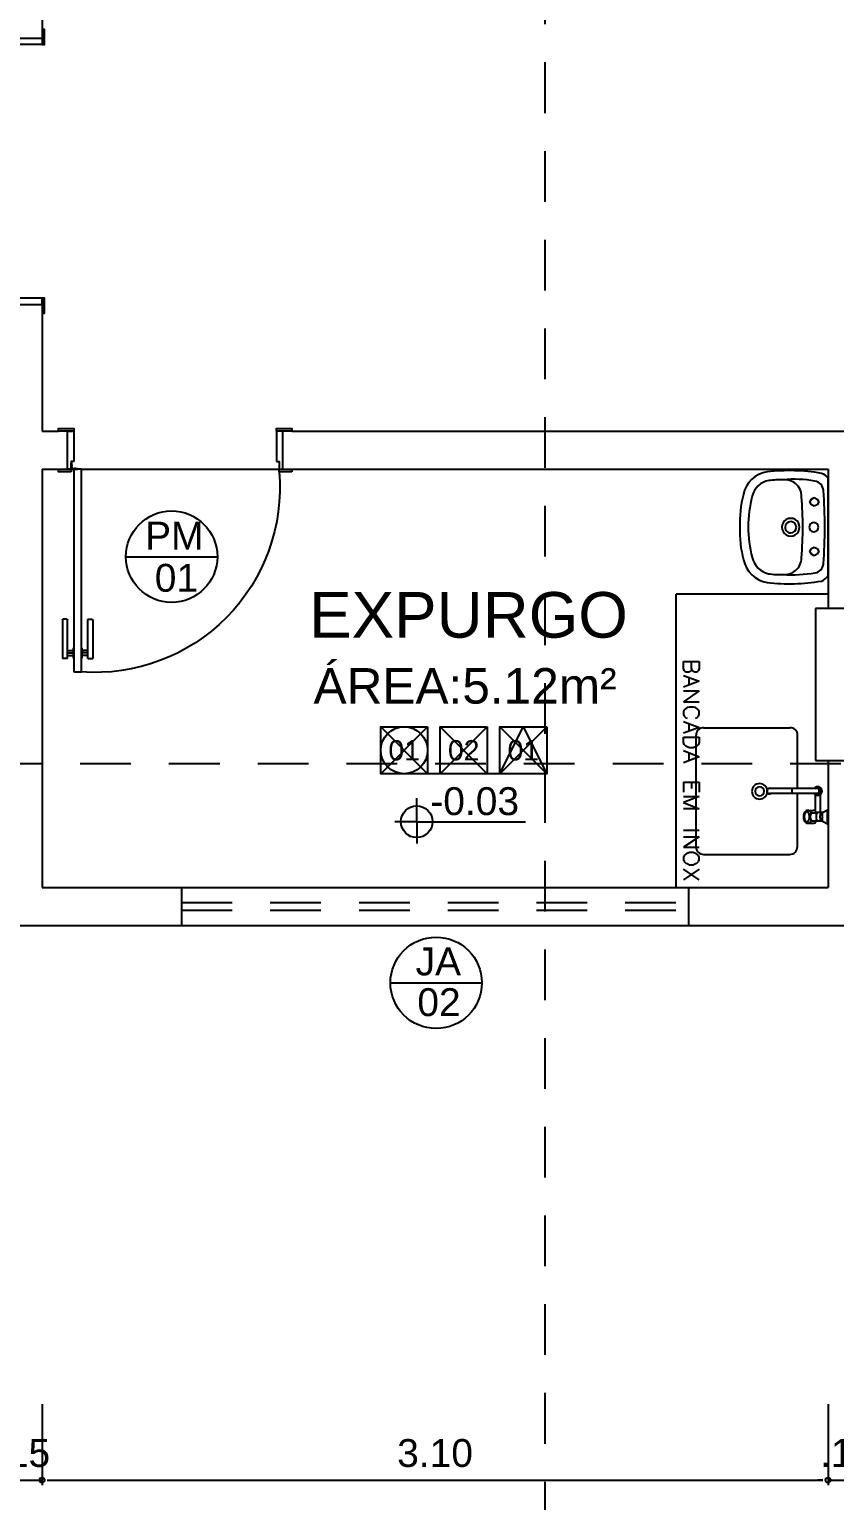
# Model space of a CAD drawing. Header units: millimetres. Extents: x 2125 to 3408, y 1171 to 1686.
# Drawn here: x 2450.93 to 2454.11, y 1525.01 to 1530.82 of the extents above; entities that cross this region are included whole.
import ezdxf
from ezdxf.enums import TextEntityAlignment as Align

# ---------------------------------------------------------------- set-up
doc = ezdxf.new("R2010")
doc.units = ezdxf.units.MM
doc.linetypes.add('CONTORNO_QUADRO_T', pattern=[0.35, 0.2, -0.15])
for name, color, linetype in [('APCOZ', 7, 'Continuous'), ('APCOZ-I', 251, 'Continuous'), ('at_Entity', 7, 'Continuous'), ('cotas', 7, 'Continuous'), ('ESQUADRIA', 3, 'Continuous'), ('ESQUADRIAS', 7, 'Continuous'), ('Esquadrias portas', 7, 'Continuous'), ('JANELA2', 1, 'Continuous'), ('Layout_Equipamentos', 7, 'Continuous'), ('linha de corte', 1, 'Continuous'), ('PAREDE', 4, 'Continuous'), ('soleira piso', 7, 'Continuous'), ('TEXTO01', 7, 'Continuous'), ('TEXTO02', 3, 'Continuous'), ('TEXTO03', 2, 'Continuous'), ('TEXTO_ESP_FORRO', 62, 'Continuous'), ('TEXTO_ESP_PAREDES', 10, 'Continuous'), ('TEXTO_ESP_PISO', 150, 'Continuous')]:
    doc.layers.add(name, color=color, linetype=linetype)
doc.styles.add('ARIAL', font='sanss___.ttf')
doc.styles.add('ROMANS', font='arial.ttf')
doc.styles.add('TEXTO1', font='swissko.ttf', dxfattribs={"width": 0.6, "height": 0.1})
doc.dimstyles.new('ESCALA75', dxfattribs={"dimtxt": 0.11, "dimasz": 0.02, "dimexe": 0.02, "dimexo": 0.04, "dimgap": 0.05, "dimtad": 1, "dimzin": 4, "dimdsep": 46, "dimtxsty": 'ROMANS', "dimblk1": 'PPC', "dimblk2": 'PPC', "dimsah": 1, "dimcen": 0.02, "dimclrd": 7, "dimclre": 7, "dimclrt": 3, "dimazin": 1, "dimtfac": 1, "dimtix": 1, "dimtmove": 0, "dimatfit": 3, "dimldrblk": 'PPC', "dimfxl": 0, "dimtolj": 1, "dimtzin": 12, "dimarcsym": 0})

# ---------------------------------------------------------------- blocks, each defined once
blk = doc.blocks.new('P80_02')
at = {"layer": 'ESQUADRIAS', "color": 2}
for p, q in [((0.025, 0.075), (0.025, 0.875)), ((0.025, 0.875), (0.055, 0.875)), ((0.055, 0.875), (0.055, 0.075)), ((0.055, 0.075), (0.025, 0.075))]:
    blk.add_line(p, q, dxfattribs=at)
at = {"layer": 'ESQUADRIAS', "color": 3, "linetype": 'Continuous'}
for p, q in [((-0.02, 0.6698), (-0.02, 0.8215)), ((0, 0.8215), (0, 0.6698)), ((0.023, 0.78), (0.023, 0.82)), ((0.057, 0.78), (0.057, 0.82)), ((0.08, 0.8215), (0.08, 0.6698)), ((0.1, 0.6698), (0.1, 0.8215)), ((-0.0035, 0.6668), (-0.0175, 0.6668)), ((0.0835, 0.6668), (0.0975, 0.6668))]:
    blk.add_line(p, q, dxfattribs=at)
at = {"layer": 'ESQUADRIAS', "color": 3}
for p, q in [((0, 0.8215), (-0.02, 0.8215)), ((0.023, 0.82), (0.025, 0.82)), ((0.057, 0.82), (0.055, 0.82)), ((0.08, 0.8215), (0.1, 0.8215)), ((0, 0.81), (0.023, 0.81)), ((0, 0.8), (0.023, 0.8)), ((0, 0.79), (0.023, 0.79)), ((0.023, 0.78), (0.025, 0.78)), ((0.057, 0.78), (0.055, 0.78)), ((0.08, 0.81), (0.057, 0.81)), ((0.08, 0.8), (0.057, 0.8)), ((0.08, 0.79), (0.057, 0.79))]:
    blk.add_line(p, q, dxfattribs=at)
at = {"layer": 'ESQUADRIAS'}
for p, q in [((0.0165, 0.0585), (0.0165, 0.0615)), ((0.0315, 0.0735), (0.0285, 0.0735))]:
    blk.add_line(p, q, dxfattribs=at)
at = {"layer": 'ESQUADRIAS', "color": 3}
for points in [[(0.015, 0.085), (-0.035, 0.085), (-0.035, 0.075), (0.015, 0.075)], [(0.885, 0.085), (0.835, 0.085), (0.835, 0.075), (0.885, 0.075)], [(0.025, -0.075), (0, -0.075), (-0.035, -0.075), (-0.035, -0.085), (0.025, -0.085)], [(0.885, -0.075), (0.825, -0.075), (0.825, -0.085), (0.885, -0.085)]]:
    blk.add_lwpolyline(points, close=True, dxfattribs=at)
at = {"layer": 'ESQUADRIAS', "color": 2}
for points in [[(0.025, 0.045), (0.015, 0.045), (0.015, 0.075), (0, 0.075), (0, -0.075), (0.025, -0.075)], [(0.825, 0.045), (0.835, 0.045), (0.835, 0.075), (0.85, 0.075), (0.85, -0.075), (0.825, -0.075)]]:
    blk.add_lwpolyline(points, close=True, dxfattribs=at)
at = {"layer": 'ESQUADRIAS', "color": 1}
for points in [[(0.016, 0.0705, -0.236068), (0.015, 0.0725), (0.015, 0.07), (0.015, 0.05), (0.016, 0.05)], [(0.0195, 0.074, 0.236068), (0.0175, 0.075), (0.02, 0.075), (0.04, 0.075), (0.04, 0.074)]]:
    blk.add_lwpolyline(points, format="xyb", close=True, dxfattribs=at)
at = {"layer": 'ESQUADRIAS'}
for points in [[(0.0173, 0.0625), (0.0165, 0.0615), (0.016, 0.0615)], [(0.0173, 0.0575), (0.0165, 0.0585), (0.016, 0.0585)], [(0.0173, 0.0596), (0.0175, 0.0596), (0.0175, 0.0575), (0.0173, 0.0575), (0.0173, 0.0625), (0.0175, 0.0625), (0.0175, 0.0604), (0.0173, 0.0604)], [(0.0275, 0.0727), (0.0285, 0.0735), (0.0285, 0.074)], [(0.0304, 0.0727), (0.0304, 0.0725), (0.0325, 0.0725), (0.0325, 0.0727), (0.0275, 0.0727), (0.0275, 0.0725), (0.0296, 0.0725), (0.0296, 0.0727)], [(0.0325, 0.0727), (0.0315, 0.0735), (0.0315, 0.074)]]:
    blk.add_lwpolyline(points, dxfattribs=at)
at = {"layer": 'ESQUADRIAS', "color": 1}
blk.add_circle((0.0175, 0.0725), 0.0025, dxfattribs=at)
at = {"layer": 'ESQUADRIAS'}
blk.add_arc((0.1085, 0.1477), 0.7292, 355.06362, 94.20651, dxfattribs=at)
at = {"layer": 'ESQUADRIAS', "color": 3, "linetype": 'Continuous'}
for centre, start, end in [((-0.017, 0.6698), 180, 260.53768), ((-0.003, 0.6698), 260.53768, 360), ((0.083, 0.6698), 180, 279.46232), ((0.097, 0.6698), 279.46232, 0)]:
    blk.add_arc(centre, 0.003, start, end, dxfattribs=at)
blk = doc.blocks.new('new block2')
at = {"layer": 'ESQUADRIAS', "color": 3, "linetype": 'Continuous'}
for p, q in [((-0.135, 0.9598), (-0.135, 1.1115)), ((-0.115, 1.1115), (-0.115, 0.9598)), ((-0.092, 1.07), (-0.092, 1.11)), ((-0.058, 1.07), (-0.058, 1.11)), ((-0.035, 1.1115), (-0.035, 0.9598)), ((-0.015, 0.9598), (-0.015, 1.1115)), ((-0.1185, 0.9568), (-0.1325, 0.9568)), ((-0.0315, 0.9568), (-0.0175, 0.9568))]:
    blk.add_line(p, q, dxfattribs=at)
at = {"layer": 'ESQUADRIAS', "color": 3}
for p, q in [((-0.115, 1.1115), (-0.135, 1.1115)), ((-0.092, 1.11), (-0.09, 1.11)), ((-0.058, 1.11), (-0.06, 1.11)), ((-0.035, 1.1115), (-0.015, 1.1115)), ((-0.115, 1.1), (-0.092, 1.1)), ((-0.115, 1.09), (-0.092, 1.09)), ((-0.115, 1.08), (-0.092, 1.08)), ((-0.092, 1.07), (-0.09, 1.07)), ((-0.058, 1.07), (-0.06, 1.07)), ((-0.035, 1.1), (-0.058, 1.1)), ((-0.035, 1.09), (-0.058, 1.09)), ((-0.035, 1.08), (-0.058, 1.08))]:
    blk.add_line(p, q, dxfattribs=at)
at = {"layer": 'ESQUADRIAS', "color": 2}
for p, q in [((-0.09, 1.16), (-0.09, 0.16)), ((-0.09, 1.16), (-0.06, 1.16)), ((-0.06, 0.16), (-0.06, 1.16)), ((-0.09, 0.16), (-0.06, 0.16))]:
    blk.add_line(p, q, dxfattribs=at)
at = {"layer": 'ESQUADRIAS'}
for p, q in [((-0.0665, 0.1585), (-0.0635, 0.1585)), ((-0.0515, 0.1435), (-0.0515, 0.1465))]:
    blk.add_line(p, q, dxfattribs=at)
at = {"layer": 'ESQUADRIAS', "color": 3}
for points in [[(-1.12, 0.17), (-1.07, 0.17), (-1.07, 0.16), (-1.12, 0.16)], [(-0.05, 0.17), (0, 0.17), (0, 0.16), (-0.05, 0.16)], [(-1.12, 0.01), (-1.06, 0.01), (-1.06, 0), (-1.12, 0)], [(-0.06, 0.01), (-0.035, 0.01), (0, 0.01), (0, 0), (-0.06, 0)]]:
    blk.add_lwpolyline(points, close=True, dxfattribs=at)
at = {"layer": 'ESQUADRIAS', "color": 2}
for points in [[(-1.06, 0.13), (-1.07, 0.13), (-1.07, 0.16), (-1.085, 0.16), (-1.085, 0.01), (-1.06, 0.01)], [(-0.06, 0.13), (-0.05, 0.13), (-0.05, 0.16), (-0.035, 0.16), (-0.035, 0.01), (-0.06, 0.01)]]:
    blk.add_lwpolyline(points, close=True, dxfattribs=at)
at = {"layer": 'ESQUADRIAS', "color": 1}
for points in [[(-0.0545, 0.159, -0.236068), (-0.0525, 0.16), (-0.055, 0.16), (-0.075, 0.16), (-0.075, 0.159)], [(-0.051, 0.1555, 0.236068), (-0.05, 0.1575), (-0.05, 0.155), (-0.05, 0.135), (-0.051, 0.135)]]:
    blk.add_lwpolyline(points, format="xyb", close=True, dxfattribs=at)
at = {"layer": 'ESQUADRIAS'}
for points in [[(-0.0675, 0.1577), (-0.0665, 0.1585), (-0.0665, 0.159)], [(-0.0654, 0.1577), (-0.0654, 0.1575), (-0.0675, 0.1575), (-0.0675, 0.1577), (-0.0625, 0.1577), (-0.0625, 0.1575), (-0.0646, 0.1575), (-0.0646, 0.1577)], [(-0.0625, 0.1577), (-0.0635, 0.1585), (-0.0635, 0.159)], [(-0.0523, 0.1446), (-0.0525, 0.1446), (-0.0525, 0.1425), (-0.0523, 0.1425), (-0.0523, 0.1475), (-0.0525, 0.1475), (-0.0525, 0.1454), (-0.0523, 0.1454)], [(-0.0523, 0.1475), (-0.0515, 0.1465), (-0.051, 0.1465)], [(-0.0523, 0.1425), (-0.0515, 0.1435), (-0.051, 0.1435)]]:
    blk.add_lwpolyline(points, dxfattribs=at)
at = {"layer": 'ESQUADRIAS', "color": 1}
blk.add_circle((-0.0525, 0.1575), 0.0025, dxfattribs=at)
at = {"layer": 'ESQUADRIAS', "color": 3, "linetype": 'Continuous'}
for centre, start, end in [((-0.132, 0.9598), 180, 260.53768), ((-0.118, 0.9598), 260.53768, 360), ((-0.032, 0.9598), 180, 279.46232), ((-0.018, 0.9598), 279.46232, 0)]:
    blk.add_arc(centre, 0.003, start, end, dxfattribs=at)
at = {"layer": 'Esquadrias portas'}
blk.add_arc((-0.0469, 0.1373), 1.0236, 92.41211, 178.17437, dxfattribs=at)
blk = doc.blocks.new('new block4')
at = {"layer": 'TEXTO01'}
h = blk.add_hatch(dxfattribs=at)
h.set_pattern_fill('ANGLE', color=256)
h.set_pattern_definition([(0, (-2260.456, -913.906), (0, 6.985), [5.08, -1.905]), (90, (-2260.456, -913.906), (-6.985, 4e-16), [5.08, -1.905])])
h.paths.add_polyline_path([(0, 0), (0, -0.0624, 0.414214), (0.0624, 0)])
h.paths.add_polyline_path([(0, 0), (0, 0.0624, 0.414214), (-0.0624, 0)])
for q in [(0, 0.093), (-0.0862, 0), (0.4292, 0), (0, -0.0852)]:
    blk.add_line((0, 0), q, dxfattribs=at)
blk.add_circle((0, 0), 0.0624, dxfattribs=at)
blk = doc.blocks.new('new block12')
at = {"layer": 'at_Entity', "color": 0}
for p, q in [((-0.1143, 0.055), (-0.1079, 0.0656)), ((-0.1079, 0.0656), (-0.0973, 0.0719)), ((-0.0973, 0.0719), (-0.0846, 0.0656)), ((-0.0846, 0.0656), (-0.0804, 0.055)), ((0.0825, 0.055), (0.0868, 0.0656)), ((0.0868, 0.0656), (0.0995, 0.0719)), ((0.0995, 0.0719), (0.11, 0.0656)), ((0.11, 0.0656), (0.1164, 0.055)), ((-0.1904, 0), (0, 0)), ((-0.1079, 0.0423), (-0.1143, 0.055)), ((-0.0973, 0.036), (-0.1079, 0.0423)), ((-0.0846, 0.0423), (-0.0973, 0.036)), ((-0.0804, 0.055), (-0.0846, 0.0423)), ((-0.0635, 0), (0.1248, 0)), ((0, 0), (0.1926, 0)), ((0.0868, 0.0423), (0.0825, 0.055)), ((0.0995, 0.036), (0.0868, 0.0423)), ((0.11, 0.0423), (0.0995, 0.036)), ((0.1164, 0.055), (0.11, 0.0423))]:
    blk.add_line(p, q, dxfattribs=at)
for centre, radius, start, end in [((-0.0119, -0.1249), 0.4735, 88.69805, 104.42194), ((0.0099, -0.1255), 0.4741, 75.63679, 91.34148), ((-0.1037, 0.2192), 0.1175, 102.51398, 169.94425), ((-0.1021, 0.2163), 0.0847, 102.94607, 167.28087), ((0.0138, -0.2613), 0.5766, 91.35244, 103.5038), ((-0.0133, -0.2572), 0.5725, 76.4579, 88.69664), ((0.1052, 0.222), 0.0784, 8.41938, 78.38368), ((0.1075, 0.2249), 0.1107, 7.71962, 79.59246), ((0.5296, 0.1532), 0.7539, 173.41338, 189.69292), ((0.1228, 0.188), 0.311, 171.32208, 181.82646), ((-0.1329, 0.1882), 0.3189, 357.99462, 8.16964), ((-0.5309, 0.1535), 0.7531, 350.27914, 6.57653), ((0.4249, 0.1494), 0.6136, 177.32306, 189.24154), ((-0.1166, 0.1739), 0.0716, 176.60246, 219.59969), ((-0.0011, 0.1471), 0.0349, 90, 149.99293), ((-0.0011, 0.1471), 0.0349, 29.99676, 89.99928), ((0.1078, 0.1732), 0.0781, 324.65246, 2.83944), ((-0.2623, 0.1317), 0.4504, 349.78202, 5.79718), ((-0.1209, 0.1714), 0.0667, 220.34381, 269.44866), ((-0.0011, 0.1471), 0.0349, 150.00315, 209.99685), ((-0.0011, 0.1471), 0.0349, 209.99676, 269.99928), ((-0.0011, 0.1471), 0.0222, 90, 180), ((-0.0011, 0.1471), 0.0222, 180, 270), ((-0.0011, 0.1471), 0.0222, 360, 90), ((-0.0011, 0.1471), 0.0222, 270.00968, 360), ((-0.0011, 0.1471), 0.0349, 270, 329.99293), ((-0.0011, 0.1471), 0.0349, 330.00315, 29.99685), ((0.1226, 0.1679), 0.0631, 266.77318, 320.7547), ((0.0021, 1.5743), 1.4748, 265.18956, 269.93912), ((-0.0011, 0.0561), 0.018, 150.01278, 209.98722), ((-0.0011, 0.0561), 0.018, 90, 150.03984), ((-0.001, 0.0561), 0.018, 30.01908, 90.03665), ((-0.001, 1.4521), 1.3526, 270.02076, 275.09507), ((-0.0011, 0.0561), 0.018, 330.01278, 29.98722), ((-0.1647, 0.0446), 0.0522, 200.54167, 238.93005), ((-0.1427, 0.0567), 0.0385, 188.75581, 265.61268), ((-0.0074, 1.7284), 1.7156, 265.3753, 270.21026), ((-0.0011, 0.0561), 0.018, 210.01908, 270.03665), ((-0.0011, 0.0561), 0.018, 270, 330.03984), ((-0.0011, 1.8918), 1.879, 270, 274.41438), ((0.1414, 0.0585), 0.0402, 273.11398, 350.39284), ((0.1736, 0.034), 0.0386, 297.86727, 348.56925)]:
    blk.add_arc(centre, radius, start, end, dxfattribs=at)
blk = doc.blocks.new('Esp_Pis_Par_For_Esc100')
at = {"layer": 'DEFPOINTS'}
for p, q in [((0, 0.37), (0.37, 0)), ((0.37, 0.37), (0, 0)), ((0.47, 0.37), (0.84, 0)), ((0.84, 0.37), (0.47, 0)), ((0.94, 0.37), (1.31, 0)), ((1.31, 0.37), (0.94, 0)), ((0.47, 0), (0.37, 0)), ((0.94, 0), (0.84, 0))]:
    blk.add_line(p, q, dxfattribs=at)
for points in [[(0.37, 0.37), (0.37, 0), (0, 0), (0, 0.37)], [(1.31, 0.37), (1.31, 0), (0.94, 0), (0.94, 0.37)]]:
    blk.add_lwpolyline(points, close=True, dxfattribs=at)
at = {"layer": 'TEXTO_ESP_FORRO'}
blk.add_lwpolyline([(0.94, 0), (1.125, 0.37), (1.31, 0)], close=True, dxfattribs=at)
at = {"layer": 'TEXTO_ESP_PAREDES'}
blk.add_lwpolyline([(0.84, 0.37), (0.84, 0), (0.47, 0), (0.47, 0.37)], close=True, dxfattribs=at)
at = {"layer": 'TEXTO_ESP_PISO'}
blk.add_circle((0.185, 0.185), 0.185, dxfattribs=at)
at = {"layer": 'TEXTO_ESP_FORRO', "color": 3, "linetype": 'ByBlock', "style": 'ARIAL', "text_generation_flag": 6}
blk.add_attdef('FOR', text='', height=0.16, rotation=180, dxfattribs=at).set_placement((1.125, 0.185), align=Align.MIDDLE_CENTER)
at = {"layer": 'TEXTO_ESP_PAREDES', "color": 3, "linetype": 'ByBlock', "ltscale": 0.0001, "style": 'ARIAL', "text_generation_flag": 6}
blk.add_attdef('PAR', text='', height=0.16, rotation=180, dxfattribs=at).set_placement((0.655, 0.185), align=Align.MIDDLE_CENTER)
at = {"layer": 'TEXTO_ESP_PISO', "color": 3, "linetype": 'ByBlock', "style": 'ARIAL', "text_generation_flag": 6}
blk.add_attdef('PIS', text='', height=0.16, rotation=180, dxfattribs=at).set_placement((0.185, 0.185), align=Align.MIDDLE_CENTER)
blk = doc.blocks.new('PPC')
at = {"color": 2}
blk.add_circle((0, 0), 0.5, dxfattribs=at)
blk = doc.blocks.new('*D125')
at = {"layer": 'cotas', "color": 7, "lineweight": -2, "transparency": 16777216}
for p, q in [((2450.8337, 1525.3924), (2450.8337, 1525.0724)), ((2450.9837, 1525.3924), (2450.9837, 1525.0724)), ((2450.8137, 1525.0924), (2450.7937, 1525.0924)), ((2450.8337, 1525.0924), (2450.9837, 1525.0924)), ((2451.0037, 1525.0924), (2451.0237, 1525.0924))]:
    blk.add_line(p, q, dxfattribs=at)
at = {"layer": 'DEFPOINTS', "color": 0, "transparency": 16777216}
for p in [(2450.8337, 1525.6423), (2450.9837, 1525.6423), (2450.9837, 1525.0924)]:
    blk.add_point(p, dxfattribs=at)
at = {"layer": 'cotas', "color": 7, "lineweight": -2, "transparency": 16777216, "xscale": 0.02, "yscale": 0.02, "zscale": 0.02}
blk.add_blockref('PPC', (2450.8337, 1525.0924), dxfattribs=at)
at = {"layer": 'cotas', "color": 7, "lineweight": -2, "transparency": 16777216, "xscale": 0.02, "yscale": 0.02, "zscale": 0.02, "rotation": 180}
blk.add_blockref('PPC', (2450.9837, 1525.0924), dxfattribs=at)
at = {"layer": 'cotas', "color": 3, "transparency": 16777216, "insert": (2450.9087, 1525.1986), "char_height": 0.11, "attachment_point": 5, "style": 'ROMANS'}
blk.add_mtext('\\A1;.15', dxfattribs=at)
blk = doc.blocks.new('*D126')
at = {"layer": 'cotas', "color": 7, "lineweight": -2, "transparency": 16777216}
for p, q in [((2450.9837, 1525.3924), (2450.9837, 1525.0724)), ((2454.0837, 1525.3924), (2454.0837, 1525.0724)), ((2451.0037, 1525.0924), (2454.0637, 1525.0924))]:
    blk.add_line(p, q, dxfattribs=at)
at = {"layer": 'DEFPOINTS', "color": 0, "transparency": 16777216}
for p in [(2450.9837, 1525.6423), (2454.0837, 1525.6423), (2454.0837, 1525.0924)]:
    blk.add_point(p, dxfattribs=at)
at = {"layer": 'cotas', "color": 7, "lineweight": -2, "transparency": 16777216, "xscale": 0.02, "yscale": 0.02, "zscale": 0.02, "rotation": 180}
blk.add_blockref('PPC', (2450.9837, 1525.0924), dxfattribs=at)
at = {"layer": 'cotas', "color": 7, "lineweight": -2, "transparency": 16777216, "xscale": 0.02, "yscale": 0.02, "zscale": 0.02}
blk.add_blockref('PPC', (2454.0837, 1525.0924), dxfattribs=at)
at = {"layer": 'cotas', "color": 3, "transparency": 16777216, "insert": (2452.5337, 1525.1986), "char_height": 0.11, "attachment_point": 5, "style": 'ROMANS'}
blk.add_mtext('\\A1;3.10', dxfattribs=at)
blk = doc.blocks.new('*D127')
at = {"layer": 'cotas', "color": 7, "lineweight": -2, "transparency": 16777216}
for p, q in [((2454.0837, 1525.3924), (2454.0837, 1525.0724)), ((2454.2337, 1525.3924), (2454.2337, 1525.0724)), ((2454.0637, 1525.0924), (2454.0437, 1525.0924)), ((2454.0837, 1525.0924), (2454.2337, 1525.0924)), ((2454.2537, 1525.0924), (2454.2737, 1525.0924))]:
    blk.add_line(p, q, dxfattribs=at)
at = {"layer": 'DEFPOINTS', "color": 0, "transparency": 16777216}
for p in [(2454.0837, 1525.6423), (2454.2337, 1525.6423), (2454.2337, 1525.0924)]:
    blk.add_point(p, dxfattribs=at)
at = {"layer": 'cotas', "color": 7, "lineweight": -2, "transparency": 16777216, "xscale": 0.02, "yscale": 0.02, "zscale": 0.02}
blk.add_blockref('PPC', (2454.0837, 1525.0924), dxfattribs=at)
at = {"layer": 'cotas', "color": 7, "lineweight": -2, "transparency": 16777216, "xscale": 0.02, "yscale": 0.02, "zscale": 0.02, "rotation": 180}
blk.add_blockref('PPC', (2454.2337, 1525.0924), dxfattribs=at)
at = {"layer": 'cotas', "color": 3, "transparency": 16777216, "insert": (2454.1587, 1525.1986), "char_height": 0.11, "attachment_point": 5, "style": 'ROMANS'}
blk.add_mtext('\\A1;.15', dxfattribs=at)
blk = doc.blocks.new('*D275')
at = {"layer": 'cotas', "color": 7, "lineweight": -2, "transparency": 16777216}
for p, q in [((2448.1654, 1525.831), (2447.8454, 1525.831)), ((2447.8654, 1519.7126), (2447.8654, 1525.811)), ((2448.1654, 1519.6926), (2447.8454, 1519.6926))]:
    blk.add_line(p, q, dxfattribs=at)
at = {"layer": 'DEFPOINTS', "color": 0, "transparency": 16777216}
for p in [(2447.8654, 1525.831), (2461.5628, 1525.831), (2448.2337, 1519.6926)]:
    blk.add_point(p, dxfattribs=at)
at = {"layer": 'cotas', "color": 7, "lineweight": -2, "transparency": 16777216, "xscale": 0.02, "yscale": 0.02, "zscale": 0.02}
for p, rotation in [((2447.8654, 1525.831), 90), ((2447.8654, 1519.6926), 270)]:
    blk.add_blockref('PPC', p, dxfattribs=dict(at, rotation=rotation))
at = {"layer": 'cotas', "color": 3, "transparency": 16777216, "insert": (2447.7592, 1522.7618), "char_height": 0.11, "attachment_point": 5, "rotation": 90, "style": 'ROMANS'}
blk.add_mtext('\\A1;6.14', dxfattribs=at)

msp = doc.modelspace()

# ---------------------------------------------------------------- linework, layer by layer
at = {"layer": 'APCOZ'}
for p, q in [((2454.0289, 1527.8208), (2453.8579, 1527.8208)), ((2454.0289, 1527.8008), (2453.8579, 1527.8008)), ((2454.033, 1527.7968), (2454.033, 1527.732)), ((2454.053, 1527.7968), (2454.053, 1527.7269)), ((2454.004, 1527.7343), (2454.0256, 1527.7343)), ((2454.0622, 1527.6917), (2454.0381, 1527.6917)), ((2454.0622, 1527.7269), (2454.053, 1527.7269)), ((2454.0622, 1527.7269), (2454.0837, 1527.7377)), ((2454.0622, 1527.6917), (2454.0837, 1527.681)), ((2454.004, 1527.6843), (2454.0256, 1527.6843))]:
    msp.add_line(p, q, dxfattribs=at)
at = {"layer": 'APCOZ', "linetype": 'Continuous'}
for points in [[(2454.0035, 1527.7343, 0), (2454.0003, 1527.7338, 0), (2453.9973, 1527.7325, 0), (2453.9944, 1527.7304, 0), (2453.9919, 1527.7276, 0), (2453.9898, 1527.7242, 0), (2453.9881, 1527.7203, 0), (2453.987, 1527.7161, 0), (2453.9864, 1527.7116, 0), (2453.9864, 1527.7071, 0), (2453.987, 1527.7026, 0), (2453.9881, 1527.6984, 0), (2453.9898, 1527.6945, 0), (2453.9919, 1527.6911, 0), (2453.9944, 1527.6883, 0), (2453.9973, 1527.6862, 0), (2454.0003, 1527.6849, 0), (2454.0035, 1527.6844, 0)], [(2454.033, 1527.732, 0), (2454.0316, 1527.7328, 0), (2454.0301, 1527.7335, 0), (2454.0286, 1527.734, 0), (2454.0271, 1527.7343, 0), (2454.0256, 1527.7343, 0)], [(2454.0256, 1527.6843, 0), (2454.0283, 1527.6847, 0), (2454.031, 1527.6856, 0), (2454.0336, 1527.6871, 0), (2454.036, 1527.6892, 0), (2454.0381, 1527.6917, 0)]]:
    msp.add_polyline3d(points, dxfattribs=at)
at = {"layer": 'APCOZ'}
for centre, radius, start, end in [((2453.853, 1527.8108), 0.0112, 63.72082, 296.27918), ((2454.043, 1527.8108), 0.0173, 125.4187, 144.58128), ((2454.043, 1527.8108), 0.0173, 54.5813, 125.4187), ((2454.043, 1527.8108), 0.0173, 305.4187, 54.5813), ((2454.043, 1527.8108), 0.0173, 215.41872, 234.5813)]:
    msp.add_arc(centre, radius, start, end, dxfattribs=at)
at = {"layer": 'APCOZ-I'}
for p, q in [((2453.8579, 1527.8208), (2453.853, 1527.8208)), ((2454.0466, 1527.8208), (2454.0289, 1527.8208)), ((2453.8579, 1527.8008), (2453.853, 1527.8008)), ((2454.0466, 1527.8008), (2454.0289, 1527.8008)), ((2454.0177, 1527.725), (2454.0391, 1527.725)), ((2454.0177, 1527.6937), (2454.0391, 1527.6937)), ((2454.053, 1527.7269), (2454.0381, 1527.7269)), ((2454.0622, 1527.6917), (2454.0622, 1527.7269))]:
    msp.add_line(p, q, dxfattribs=at)
at = {"layer": 'APCOZ-I', "linetype": 'Continuous'}
for points in [[(2454.0003, 1527.6899, 0), (2454.0025, 1527.6903, 0), (2454.0046, 1527.6915, 0), (2454.0065, 1527.6934, 0), (2454.0081, 1527.6959, 0), (2454.0094, 1527.699, 0), (2454.0104, 1527.7026, 0), (2454.0109, 1527.7064, 0), (2454.011, 1527.7103, 0), (2454.0107, 1527.7142, 0), (2454.0099, 1527.7179, 0), (2454.0088, 1527.7213, 0), (2454.0073, 1527.7241, 0), (2454.0055, 1527.7264, 0), (2454.0035, 1527.7279, 0), (2454.0014, 1527.7287, 0), (2453.9993, 1527.7287, 0), (2453.9971, 1527.7279, 0), (2453.9952, 1527.7264, 0), (2453.9934, 1527.7241, 0), (2453.9919, 1527.7213, 0), (2453.9908, 1527.7179, 0), (2453.99, 1527.7142, 0), (2453.9897, 1527.7103, 0), (2453.9898, 1527.7064, 0), (2453.9903, 1527.7026, 0), (2453.9913, 1527.699, 0), (2453.9926, 1527.6959, 0), (2453.9942, 1527.6934, 0), (2453.9961, 1527.6915, 0), (2453.9982, 1527.6903, 0), (2454.0003, 1527.6899, 0)], [(2454.0035, 1527.6844, 0), (2454.0065, 1527.6846, 0), (2454.0095, 1527.6856, 0), (2454.0123, 1527.6873, 0), (2454.0149, 1527.6897, 0), (2454.0171, 1527.6927, 0)], [(2454.0171, 1527.726, 0), (2454.015, 1527.7289, 0), (2454.0125, 1527.7312, 0), (2454.0098, 1527.7329, 0), (2454.0069, 1527.734, 0), (2454.004, 1527.7343, 0)], [(2454.0381, 1527.7269, 0), (2454.0372, 1527.7282, 0), (2454.0362, 1527.7293, 0), (2454.0352, 1527.7303, 0), (2454.0341, 1527.7312, 0), (2454.033, 1527.732, 0)], [(2454.0388, 1527.7258, 0), (2454.0387, 1527.726, 0), (2454.0385, 1527.7262, 0), (2454.0384, 1527.7265, 0), (2454.0382, 1527.7267, 0), (2454.0381, 1527.7269, 0)], [(2454.0381, 1527.6917, 0), (2454.0382, 1527.692, 0), (2454.0384, 1527.6922, 0), (2454.0385, 1527.6924, 0), (2454.0387, 1527.6927, 0), (2454.0388, 1527.6929, 0)]]:
    msp.add_polyline3d(points, dxfattribs=at)
at = {"layer": 'APCOZ-I'}
for centre, radius, start, end in [((2453.853, 1527.8108), 0.01, 90, 270), ((2453.9195, 1527.8108), 0.0233, 334.55551, 25.44449), ((2454.043, 1527.8108), 0.0126, 232.25181, 127.74819), ((2454.0256, 1527.8108), 0.0233, 334.55551, 25.44449), ((2454.043, 1527.8108), 0.0173, 234.5813, 305.4187), ((2454.0473, 1527.7093), 0.0335, 153.97489, 206.02511), ((2454.0154, 1527.7249), 0.002, 333.97489, 32.15591), ((2454.0154, 1527.6938), 0.002, 327.84409, 26.02511), ((2454.0919, 1527.7093), 0.0549, 164.31395, 195.68605), ((2454.0371, 1527.7247), 0.002, 344.31395, 31.56748), ((2454.0371, 1527.694), 0.002, 328.43251, 15.68606), ((2454.1332, 1527.7093), 0.0816, 167.53823, 192.46177), ((2454.3589, 1527.7093), 0.2786, 174.37523, 185.62477)]:
    msp.add_arc(centre, radius, start, end, dxfattribs=at)
at = {"layer": 'at_Entity', "color": 0}
for p, q in [((2453.4849, 1527.431), (2453.4849, 1528.5876)), ((2453.5137, 1528.2949), (2453.5137, 1528.3224)), ((2453.5137, 1528.3224), (2453.5751, 1528.3224)), ((2453.5158, 1528.2864), (2453.5137, 1528.2949)), ((2453.5201, 1528.2822), (2453.5158, 1528.2864)), ((2453.5243, 1528.2801), (2453.5201, 1528.2822)), ((2453.5349, 1528.2801), (2453.5243, 1528.2801)), ((2453.5391, 1528.2822), (2453.5349, 1528.2801)), ((2453.5434, 1528.2864), (2453.5391, 1528.2822)), ((2453.5455, 1528.2949), (2453.5434, 1528.2864)), ((2453.5455, 1528.2949), (2453.5455, 1528.3224)), ((2453.5497, 1528.2864), (2453.5455, 1528.2949)), ((2453.5518, 1528.2822), (2453.5497, 1528.2864)), ((2453.5582, 1528.2801), (2453.5518, 1528.2822)), ((2453.5645, 1528.2801), (2453.5582, 1528.2801)), ((2453.5688, 1528.2822), (2453.5645, 1528.2801)), ((2453.573, 1528.2864), (2453.5688, 1528.2822)), ((2453.5751, 1528.2949), (2453.573, 1528.2864)), ((2453.5751, 1528.3224), (2453.5751, 1528.2949)), ((2453.5137, 1528.2674), (2453.5751, 1528.2441)), ((2453.5751, 1528.2441), (2453.5137, 1528.2208)), ((2453.5349, 1528.2589), (2453.5349, 1528.2293)), ((2453.5137, 1528.206), (2453.5751, 1528.206)), ((2453.5751, 1528.206), (2453.5137, 1528.1637)), ((2453.5137, 1528.1637), (2453.5751, 1528.1637)), ((2453.5158, 1528.132), (2453.5137, 1528.1256)), ((2453.5137, 1528.1256), (2453.5137, 1528.1129)), ((2453.5137, 1528.1129), (2453.5158, 1528.1066)), ((2453.5222, 1528.1362), (2453.5158, 1528.132)), ((2453.5158, 1528.1066), (2453.5222, 1528.1002)), ((2453.5285, 1528.1404), (2453.5222, 1528.1362)), ((2453.5222, 1528.1002), (2453.5285, 1528.0981)), ((2453.537, 1528.1425), (2453.5285, 1528.1404)), ((2453.5518, 1528.1425), (2453.537, 1528.1425)), ((2453.5603, 1528.1404), (2453.5518, 1528.1425)), ((2453.5666, 1528.1362), (2453.5603, 1528.1404)), ((2453.5603, 1528.0981), (2453.5666, 1528.1002)), ((2453.573, 1528.132), (2453.5666, 1528.1362)), ((2453.5666, 1528.1002), (2453.573, 1528.1066)), ((2453.5751, 1528.1256), (2453.573, 1528.132)), ((2453.573, 1528.1066), (2453.5751, 1528.1129)), ((2453.5751, 1528.1129), (2453.5751, 1528.1256)), ((2453.5137, 1528.0854), (2453.5751, 1528.0621)), ((2453.5751, 1528.0621), (2453.5137, 1528.0389)), ((2453.5349, 1528.077), (2453.5349, 1528.0473)), ((2453.5928, 1528.0607), (2453.9335, 1528.0607)), ((2453.5137, 1528.024), (2453.5751, 1528.024)), ((2453.5137, 1528.0029), (2453.5137, 1528.024)), ((2453.5158, 1527.9944), (2453.5137, 1528.0029)), ((2453.5222, 1527.9881), (2453.5158, 1527.9944)), ((2453.5285, 1527.986), (2453.5222, 1527.9881)), ((2453.537, 1527.9817), (2453.5285, 1527.986)), ((2453.5518, 1527.9817), (2453.537, 1527.9817)), ((2453.5603, 1527.986), (2453.5518, 1527.9817)), ((2453.5666, 1527.9881), (2453.5603, 1527.986)), ((2453.5632, 1527.591), (2453.5632, 1528.0311)), ((2453.573, 1527.9944), (2453.5666, 1527.9881)), ((2453.5751, 1528.0029), (2453.573, 1527.9944)), ((2453.5751, 1528.024), (2453.5751, 1528.0029)), ((2453.9631, 1527.8208), (2453.9631, 1528.0311)), ((2453.5137, 1527.9711), (2453.5751, 1527.9458)), ((2453.5751, 1527.9458), (2453.5137, 1527.9225)), ((2453.5349, 1527.9606), (2453.5349, 1527.9309)), ((2453.5137, 1527.8463), (2453.5751, 1527.8463)), ((2453.5137, 1527.8463), (2453.5137, 1527.8061)), ((2453.5455, 1527.8463), (2453.5455, 1527.8209)), ((2453.5751, 1527.8463), (2453.5751, 1527.8061)), ((2453.5137, 1527.7892), (2453.5751, 1527.7892)), ((2453.5751, 1527.7892), (2453.5137, 1527.7659)), ((2453.5137, 1527.7659), (2453.5751, 1527.7405)), ((2453.9631, 1527.591), (2453.9631, 1527.8008)), ((2453.5751, 1527.7405), (2453.5137, 1527.7405)), ((2453.5751, 1527.6558), (2453.5137, 1527.6558)), ((2453.5137, 1527.6305), (2453.5751, 1527.6305)), ((2453.5751, 1527.6305), (2453.5137, 1527.5903)), ((2453.5137, 1527.5903), (2453.5751, 1527.5903)), ((2453.5158, 1527.5564), (2453.5137, 1527.55)), ((2453.5137, 1527.55), (2453.5137, 1527.5395)), ((2453.5137, 1527.5395), (2453.5158, 1527.5331)), ((2453.5222, 1527.5627), (2453.5158, 1527.5564)), ((2453.5158, 1527.5331), (2453.5222, 1527.5268)), ((2453.5285, 1527.5649), (2453.5222, 1527.5627)), ((2453.5222, 1527.5268), (2453.5285, 1527.5247)), ((2453.537, 1527.5691), (2453.5285, 1527.5649)), ((2453.5285, 1527.5247), (2453.537, 1527.5204)), ((2453.5518, 1527.5691), (2453.537, 1527.5691)), ((2453.537, 1527.5204), (2453.5518, 1527.5204)), ((2453.5603, 1527.5649), (2453.5518, 1527.5691)), ((2453.5518, 1527.5204), (2453.5603, 1527.5247)), ((2453.5666, 1527.5627), (2453.5603, 1527.5649)), ((2453.5603, 1527.5247), (2453.5666, 1527.5268)), ((2453.573, 1527.5564), (2453.5666, 1527.5627)), ((2453.5666, 1527.5268), (2453.573, 1527.5331)), ((2453.5751, 1527.55), (2453.573, 1527.5564)), ((2453.573, 1527.5331), (2453.5751, 1527.5395)), ((2453.5751, 1527.5395), (2453.5751, 1527.55)), ((2453.5928, 1527.5613), (2453.9335, 1527.5613)), ((2453.5751, 1527.5035), (2453.5137, 1527.4612)), ((2453.5751, 1527.4612), (2453.5137, 1527.5035))]:
    msp.add_line(p, q, dxfattribs=at)
for centre, radius, start, end in [((2453.5921, 1528.0319), 0.0289, 88.51608, 181.48392), ((2453.9359, 1528.0335), 0.0273, 354.97241, 95.02759), ((2453.8139, 1527.81), 0.0307, 90, 180), ((2453.8139, 1527.81), 0.0307, 180, 270), ((2453.8139, 1527.81), 0.018, 90, 180), ((2453.8139, 1527.81), 0.018, 180, 270), ((2453.8139, 1527.81), 0.0307, 360, 90), ((2453.8139, 1527.81), 0.018, 360, 90), ((2453.8139, 1527.81), 0.018, 270, 0), ((2453.8139, 1527.81), 0.0307, 270, 0), ((2453.5921, 1527.5902), 0.0289, 178.51591, 271.48409), ((2453.9324, 1527.592), 0.0307, 270, 0)]:
    msp.add_arc(centre, radius, start, end, dxfattribs=at)
at = {"layer": 'ESQUADRIA', "linetype": 'CONTORNO_QUADRO_T'}
for p, q in [((2451.5337, 1527.371), (2453.5337, 1527.371)), ((2451.5337, 1527.341), (2453.5337, 1527.341))]:
    msp.add_line(p, q, dxfattribs=at)
at = {"layer": 'JANELA2'}
for p, q in [((2451.5337, 1527.431), (2451.5337, 1527.281)), ((2453.5337, 1527.431), (2453.5337, 1527.281))]:
    msp.add_line(p, q, dxfattribs=at)
at = {"layer": 'Layout_Equipamentos'}
msp.add_line((2454.0837, 1528.5876), (2453.4849, 1528.5876), dxfattribs=at)
at = {"layer": 'linha de corte', "linetype": 'CONTORNO_QUADRO_T'}
for p, q in [((2452.9686, 1514.3862), (2452.9686, 1538.7893)), ((2462.8842, 1527.9186), (2411.6717, 1527.9186))]:
    msp.add_line(p, q, dxfattribs=at)
at = {"layer": 'PAREDE', "linetype": 'Continuous'}
for p, q in [((2450.9837, 1531.231), (2450.9837, 1530.816)), ((2450.9837, 1529.696), (2450.9837, 1529.231)), ((2450.9837, 1529.081), (2450.9837, 1527.431)), ((2454.0837, 1529.081), (2454.0837, 1528.531)), ((2454.0837, 1527.931), (2454.0837, 1527.431))]:
    msp.add_line(p, q, dxfattribs=at)
at = {"layer": 'PAREDE'}
for p, q in [((2450.9837, 1529.231), (2451.0487, 1529.231)), ((2451.9687, 1529.231), (2456.3737, 1529.231)), ((2450.9837, 1529.081), (2451.0487, 1529.081)), ((2451.9687, 1529.081), (2454.0837, 1529.081)), ((2450.9837, 1527.431), (2454.0837, 1527.431)), ((2448.3837, 1527.281), (2457.3337, 1527.281))]:
    msp.add_line(p, q, dxfattribs=at)
at = {"layer": 'soleira piso'}
msp.add_line((2451.1387, 1529.081), (2451.9187, 1529.081), dxfattribs=at)
at = {"layer": 'TEXTO01'}
for p, q in [((2451.3143, 1528.7358), (2451.675, 1528.7358)), ((2454.0337, 1528.531), (2454.0337, 1527.931)), ((2454.2837, 1528.531), (2454.0337, 1528.531)), ((2454.0337, 1527.931), (2454.2837, 1527.931)), ((2452.3576, 1527.0544), (2452.7184, 1527.0544))]:
    msp.add_line(p, q, dxfattribs=at)
for centre in [(2451.4946, 1528.7358), (2452.538, 1527.0544)]:
    msp.add_circle(centre, 0.1804, dxfattribs=at)

# ---------------------------------------------------------------- block references
at = {"layer": 'ESQUADRIAS', "xscale": -1, "rotation": 180}
msp.add_blockref('P80_02', (2451.0837, 1529.156), dxfattribs=at)
at = {"layer": 'JANELA2', "xscale": -1, "rotation": 90}
msp.add_blockref('new block2', (2450.9937, 1529.696), dxfattribs=at)
at = {"layer": 'Layout_Equipamentos', "rotation": 89.99999999999999}
msp.add_blockref('new block12', (2454.0837, 1528.8531), dxfattribs=at)
at = {"layer": 'TEXTO01'}
msp.add_blockref('new block4', (2452.4616, 1527.6899), dxfattribs=at)
at = {"layer": 'TEXTO02', "xscale": 0.5, "yscale": 0.5, "zscale": 0.5}
msp.add_blockref('Esp_Pis_Par_For_Esc100', (2452.3192, 1527.8795), dxfattribs=at).add_auto_attribs({'PIS': '01', 'PAR': '02', 'FOR': '01'})

# ---------------------------------------------------------------- texts
at = {"layer": 'cotas', "ltscale": 0.0001, "insert": (2452.4278, 1527.8262), "char_height": 0.11, "width": 0.503613, "attachment_point": 1, "style": 'TEXTO1'}
msp.add_mtext('\\pi0.08703;{\\fSansSerif|b0|i0|c2|p2;\\W1;-0.03}', dxfattribs=at)
at = {"layer": 'TEXTO01', "ltscale": 0.0001, "char_height": 0.11, "width": 0.330365, "attachment_point": 1, "style": 'TEXTO1'}
for s, insert in [('{\\fSansSerif|b0|i0|c2|p2;\\W1;PM}', (2451.3899, 1528.8737)), ('{\\fSansSerif|b0|i0|c2|p2;\\W1;01}', (2451.4281, 1528.7074)), ('{\\fSansSerif|b0|i0|c2|p2;\\W1;JA}', (2452.4569, 1527.1939)), ('{\\fSansSerif|b0|i0|c2|p2;\\W1;02}', (2452.4637, 1527.0332))]:
    msp.add_mtext(s, dxfattribs=dict(at, insert=insert))
at = {"layer": 'TEXTO03', "ltscale": 0.0001, "insert": (2451.9055, 1528.5962), "char_height": 0.12, "width": 1.466226, "attachment_point": 1, "style": 'TEXTO1'}
msp.add_mtext('\\pi0.13126;{\\fSansSerif|b0|i0|c2|p2;\\H1.5x;\\W1;\\C2;EXPURGO\\P\\pi0.14883;\\H0.77777x;\\C3;ÁREA:5.12m²}', dxfattribs=at)

# ---------------------------------------------------------------- dimensions: what is measured, and where the dimension line sits
at = {"layer": 'cotas'}
dim = msp.add_linear_dim(base=(2447.8654, 1525.831), p1=(2448.2337, 1519.6926), p2=(2461.5628, 1525.831), angle=90, dimstyle='ESCALA75', override={"dimtmove": 1}, dxfattribs=at)
dim.commit()
dim.dimension.update_dxf_attribs({"geometry": '*D275', "text_midpoint": (2447.7592, 1522.7618)})
for base, p1, p2, picture, middle in [((2450.9837, 1525.0924), (2450.8337, 1525.6423), (2450.9837, 1525.6423), '*D125', (2450.9087, 1525.1986)), ((2454.0837, 1525.0924), (2450.9837, 1525.6423), (2454.0837, 1525.6423), '*D126', (2452.5337, 1525.1986)), ((2454.2337, 1525.0924), (2454.0837, 1525.6423), (2454.2337, 1525.6423), '*D127', (2454.1587, 1525.1986))]:
    dim = msp.add_linear_dim(base=base, p1=p1, p2=p2, dimstyle='ESCALA75', override={"dimtmove": 1}, dxfattribs=at)
    dim.commit()
    dim.dimension.update_dxf_attribs({"geometry": picture, "text_midpoint": middle})

doc.saveas('drawing.dxf')
